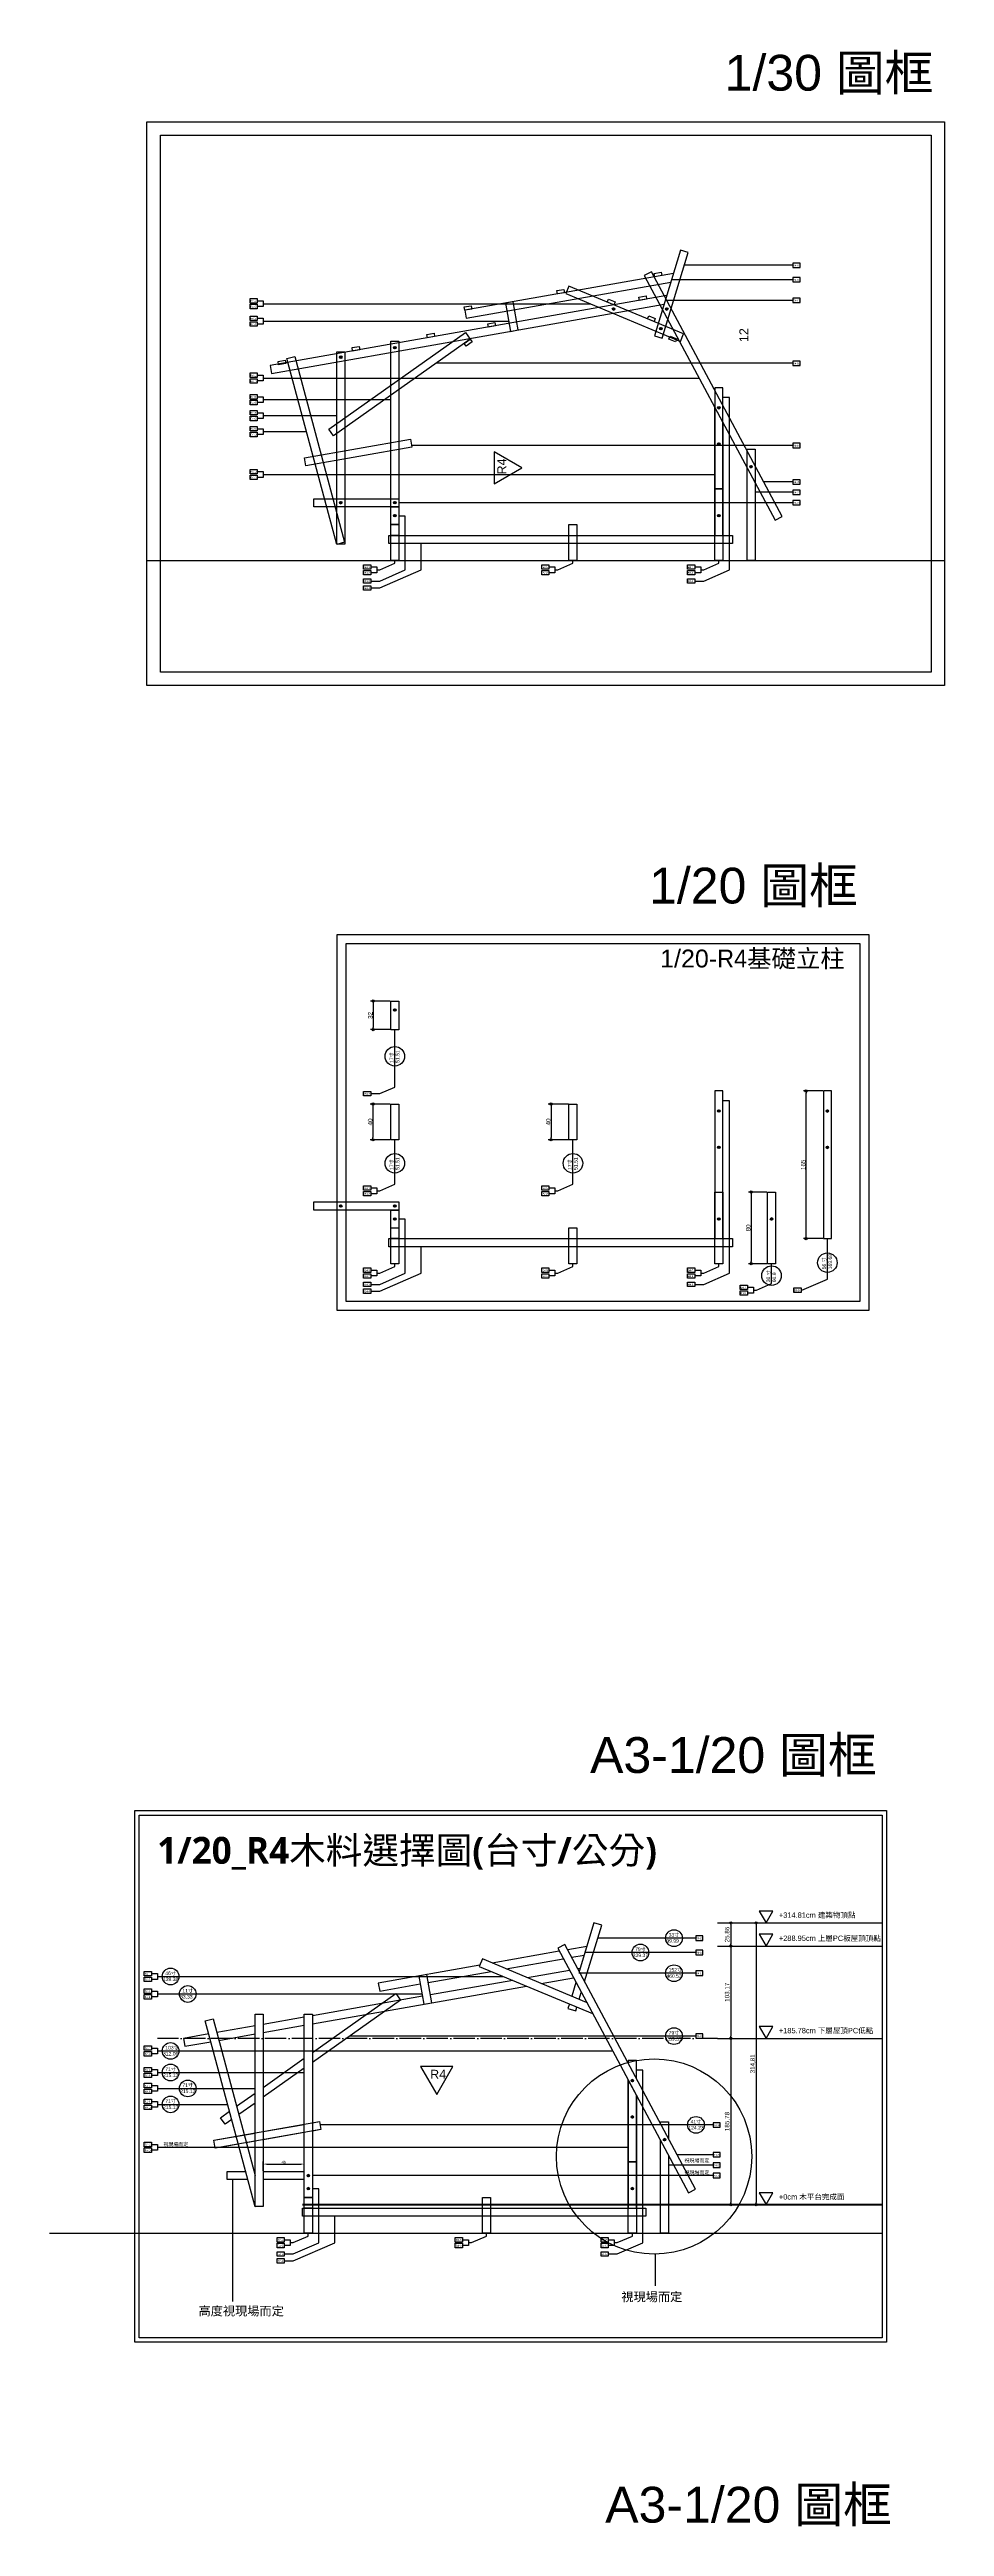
# Model space of a CAD drawing. Header units: millimetres. Extents: x -2666 to 6286, y -11880 to 4849.
# Drawn here: x 2540 to 3540, y -7046 to -4278 of the extents above; entities that cross this region are included whole.
import ezdxf

# ---------------------------------------------------------------- set-up
doc = ezdxf.new("R2010")
doc.units = ezdxf.units.MM
doc.linetypes.add('ACAD_ISO04W100', pattern=[30, 24, -3, 0, -3])
for name, color, linetype in [('0-rib-base', 10, 'Continuous'), ('0-rib1', 6, 'Continuous'), ('1-螺桿鑽洞', 7, 'Continuous'), ('dim', 244, 'Continuous'), ('座標', 3, 'Continuous'), ('座標線', 65, 'ACAD_ISO04W100'), ('木平台完成面', 3, 'Continuous'), ('樑', 4, 'Continuous'), ('編號標示', 30, 'Continuous'), ('編號標示線', 44, 'Continuous')]:
    doc.layers.add(name, color=color, linetype=linetype)
for name, color, linetype, plot in [('1-墊圈', 4, 'Continuous', False), ('1-螺絲頭', 9, 'Continuous', False), ('default', 11, 'Continuous', False)]:
    doc.layers.add(name, color=color, linetype=linetype, plot=plot)
doc.styles.get("Standard").update_dxf_attribs({"font": 'arial.ttf'})
doc.dimstyles.new('ISO-25', dxfattribs={"dimtxt": 5, "dimasz": 2.5, "dimexe": 3, "dimexo": 0.625, "dimtad": 1, "dimtxsty": 'Standard', "dimblk": 'ORIGIN', "dimcen": 2.5, "dimadec": 0, "dimazin": 0, "dimtfac": 1, "dimtmove": 1, "dimatfit": 1, "dimldrblk": 'ORIGIN', "dimfxl": 0, "dimarcsym": 0})
doc.dimstyles.new('短柱', dxfattribs={"dimtxt": 3, "dimasz": 4, "dimexe": 3, "dimexo": 0.625, "dimtad": 1, "dimtxsty": 'Standard', "dimcen": 2.5, "dimadec": 0, "dimazin": 0, "dimtfac": 1, "dimtmove": 1, "dimatfit": 1, "dimldrblk": 'ORIGIN', "dimfxl": 0, "dimarcsym": 0})

# ---------------------------------------------------------------- blocks, each defined once
blk = doc.blocks.new('螺栓組')
h = blk.add_hatch()
h.set_pattern_fill('JIS_WOOD', color=256, scale=0.1, style=0)
edge = h.paths.add_edge_path()
edge.add_arc((0, 0), 0.6, 0, 360)
at = {"layer": '1-墊圈'}
blk.add_circle((0, 0), 1.35, dxfattribs=at)
at = {"layer": '1-螺桿鑽洞'}
for points in [[(1.1, 0), (-1.1, 0)], [(0, -0.9), (0, 0.9)]]:
    blk.add_lwpolyline(points, dxfattribs=at)
blk.add_circle((0, 0), 0.6, dxfattribs=at)
at = {"layer": '1-螺絲頭'}
blk.add_lwpolyline([(-0.5, 0.9), (-1.1, 0), (-0.5, -0.9), (0.5, -0.9), (1.1, 0), (0.5, 0.9)], close=True, dxfattribs=at)
blk = doc.blocks.new('_Origin')
at = {"color": 0, "linetype": 'ByBlock', "lineweight": -2}
blk.add_line((0, 0), (-1, 0), dxfattribs=at)
blk.add_circle((0, 0), 0.5, dxfattribs=at)
blk = doc.blocks.new('*D256')
at = {"layer": 'Defpoints', "color": 0}
for p in [(2921.1, -5341.2), (2901.4, -5373.2), (2921.1, -5373.2)]:
    blk.add_point(p, dxfattribs=at)
at = {"layer": 'dim', "color": 0, "lineweight": -2}
for p, q in [((2920.5, -5341.2), (2898.4, -5341.2)), ((2901.4, -5343.7), (2901.4, -5370.7)), ((2920.5, -5373.2), (2898.4, -5373.2))]:
    blk.add_line(p, q, dxfattribs=at)
at = {"layer": 'dim', "color": 0, "lineweight": -2, "xscale": 2.5, "yscale": 2.5, "zscale": 2.5}
for p, rotation in [((2901.4, -5341.2), 90), ((2901.4, -5373.2), 270)]:
    blk.add_blockref('_Origin', p, dxfattribs=dict(at, rotation=rotation))
at = {"layer": 'dim', "color": 0, "insert": (2898.3, -5357.2), "char_height": 5, "attachment_point": 5, "rotation": 90}
blk.add_mtext('32', dxfattribs=at)
blk = doc.blocks.new('*D257')
at = {"layer": 'Defpoints', "color": 0}
for p in [(2921.1, -5456.3), (2901.2, -5496.3), (2921.1, -5496.3)]:
    blk.add_point(p, dxfattribs=at)
at = {"layer": 'dim', "color": 0, "lineweight": -2}
for p, q in [((2920.5, -5456.3), (2898.2, -5456.3)), ((2901.2, -5458.8), (2901.2, -5493.8)), ((2920.5, -5496.3), (2898.2, -5496.3))]:
    blk.add_line(p, q, dxfattribs=at)
at = {"layer": 'dim', "color": 0, "lineweight": -2, "xscale": 2.5, "yscale": 2.5, "zscale": 2.5}
for p, rotation in [((2901.2, -5456.3), 90), ((2901.2, -5496.3), 270)]:
    blk.add_blockref('_Origin', p, dxfattribs=dict(at, rotation=rotation))
at = {"layer": 'dim', "color": 0, "insert": (2898, -5476.3), "char_height": 5, "attachment_point": 5, "rotation": 90}
blk.add_mtext('40', dxfattribs=at)
blk = doc.blocks.new('*D258')
at = {"layer": 'Defpoints', "color": 0}
for p in [(3120.1, -5456.3), (3100.1, -5496.3), (3120.1, -5496.3)]:
    blk.add_point(p, dxfattribs=at)
at = {"layer": 'dim', "color": 0, "lineweight": -2}
for p, q in [((3119.5, -5456.3), (3097.1, -5456.3)), ((3100.1, -5458.8), (3100.1, -5493.8)), ((3119.5, -5496.3), (3097.1, -5496.3))]:
    blk.add_line(p, q, dxfattribs=at)
at = {"layer": 'dim', "color": 0, "lineweight": -2, "xscale": 2.5, "yscale": 2.5, "zscale": 2.5}
for p, rotation in [((3100.1, -5456.3), 90), ((3100.1, -5496.3), 270)]:
    blk.add_blockref('_Origin', p, dxfattribs=dict(at, rotation=rotation))
at = {"layer": 'dim', "color": 0, "insert": (3097, -5476.3), "char_height": 5, "attachment_point": 5, "rotation": 90}
blk.add_mtext('40', dxfattribs=at)
blk = doc.blocks.new('*D259')
at = {"layer": 'Defpoints', "color": 0}
for p in [(3342, -5554.7), (3323.7, -5634.7), (3342, -5634.7)]:
    blk.add_point(p, dxfattribs=at)
at = {"layer": 'dim', "color": 0, "lineweight": -2}
for p, q in [((3341.4, -5554.7), (3320.7, -5554.7)), ((3323.7, -5557.2), (3323.7, -5632.2)), ((3341.4, -5634.7), (3320.7, -5634.7))]:
    blk.add_line(p, q, dxfattribs=at)
at = {"layer": 'dim', "color": 0, "lineweight": -2, "xscale": 2.5, "yscale": 2.5, "zscale": 2.5}
for p, rotation in [((3323.7, -5554.7), 90), ((3323.7, -5634.7), 270)]:
    blk.add_blockref('_Origin', p, dxfattribs=dict(at, rotation=rotation))
at = {"layer": 'dim', "color": 0, "insert": (3320.5, -5594.7), "char_height": 5, "attachment_point": 5, "rotation": 90}
blk.add_mtext('80', dxfattribs=at)
blk = doc.blocks.new('*D260')
at = {"layer": 'Defpoints', "color": 0}
for p in [(3385.1, -5441.7), (3404.4, -5441.7), (3404.4, -5606.7)]:
    blk.add_point(p, dxfattribs=at)
at = {"layer": 'dim', "color": 0, "lineweight": -2}
for p, q in [((3403.8, -5441.7), (3382.1, -5441.7)), ((3385.1, -5604.2), (3385.1, -5444.2)), ((3403.8, -5606.7), (3382.1, -5606.7))]:
    blk.add_line(p, q, dxfattribs=at)
at = {"layer": 'dim', "color": 0, "lineweight": -2, "xscale": 2.5, "yscale": 2.5, "zscale": 2.5}
for p, rotation in [((3385.1, -5441.7), 90), ((3385.1, -5606.7), 270)]:
    blk.add_blockref('_Origin', p, dxfattribs=dict(at, rotation=rotation))
at = {"layer": 'dim', "color": 0, "insert": (3381.9, -5524.2), "char_height": 5, "attachment_point": 5, "rotation": 90}
blk.add_mtext('165', dxfattribs=at)
blk = doc.blocks.new('*D274')
at = {"layer": 'Defpoints', "color": 0}
for p in [(2824.5, -6640.8), (2778.5, -6649.2), (2824.5, -6649.2)]:
    blk.add_point(p, dxfattribs=at)
at = {"layer": 'dim', "color": 0, "lineweight": -2}
for p, q in [((2778.5, -6648.5), (2778.5, -6637.8)), ((2782.5, -6640.8), (2820.5, -6640.8)), ((2824.5, -6648.5), (2824.5, -6637.8))]:
    blk.add_line(p, q, dxfattribs=at)
at = {"layer": 'dim', "color": 0}
for points in [[(2782.5, -6640.2), (2782.5, -6641.5), (2778.5, -6640.8)], [(2820.5, -6640.2), (2820.5, -6641.5), (2824.5, -6640.8)]]:
    blk.add_solid(points, dxfattribs=at)
at = {"layer": 'dim', "color": 0, "insert": (2801.5, -6638.7), "char_height": 3, "attachment_point": 5}
blk.add_mtext('46', dxfattribs=at)
blk = doc.blocks.new('*D290')
at = {"layer": 'Defpoints', "color": 0}
for p in [(3286, -6371.3), (3286, -6397.2), (3301, -6397.2)]:
    blk.add_point(p, dxfattribs=at)
at = {"layer": 'dim', "color": 0, "lineweight": -2}
for p, q in [((3286.6, -6371.3), (3304, -6371.3)), ((3301, -6373.8), (3301, -6394.7)), ((3286.6, -6397.2), (3304, -6397.2))]:
    blk.add_line(p, q, dxfattribs=at)
at = {"layer": 'dim', "color": 0, "lineweight": -2, "xscale": 2.5, "yscale": 2.5, "zscale": 2.5}
for p, rotation in [((3301, -6371.3), 90), ((3301, -6397.2), 270)]:
    blk.add_blockref('_Origin', p, dxfattribs=dict(at, rotation=rotation))
at = {"layer": 'dim', "color": 0, "insert": (3297.3, -6384.3), "char_height": 5, "attachment_point": 5, "rotation": 90}
blk.add_mtext('25,86', dxfattribs=at)
blk = doc.blocks.new('*D291')
at = {"layer": 'Defpoints', "color": 0}
for p in [(3286, -6397.2), (3286, -6500.4), (3301, -6500.4)]:
    blk.add_point(p, dxfattribs=at)
at = {"layer": 'dim', "color": 0, "lineweight": -2}
for p, q in [((3286.6, -6397.2), (3304, -6397.2)), ((3301, -6399.7), (3301, -6497.9)), ((3286.6, -6500.4), (3304, -6500.4))]:
    blk.add_line(p, q, dxfattribs=at)
at = {"layer": 'dim', "color": 0, "lineweight": -2, "xscale": 2.5, "yscale": 2.5, "zscale": 2.5}
for p, rotation in [((3301, -6397.2), 90), ((3301, -6500.4), 270)]:
    blk.add_blockref('_Origin', p, dxfattribs=dict(at, rotation=rotation))
at = {"layer": 'dim', "color": 0, "insert": (3297.3, -6448.8), "char_height": 5, "attachment_point": 5, "rotation": 90}
blk.add_mtext('103,17', dxfattribs=at)
blk = doc.blocks.new('*D292')
at = {"layer": 'Defpoints', "color": 0}
for p in [(3286, -6500.4), (3286, -6686.2), (3301, -6686.2)]:
    blk.add_point(p, dxfattribs=at)
at = {"layer": 'dim', "color": 0, "lineweight": -2}
for p, q in [((3286.6, -6500.4), (3304, -6500.4)), ((3301, -6502.9), (3301, -6683.7)), ((3286.6, -6686.2), (3304, -6686.2))]:
    blk.add_line(p, q, dxfattribs=at)
at = {"layer": 'dim', "color": 0, "lineweight": -2, "xscale": 2.5, "yscale": 2.5, "zscale": 2.5}
for p, rotation in [((3301, -6500.4), 90), ((3301, -6686.2), 270)]:
    blk.add_blockref('_Origin', p, dxfattribs=dict(at, rotation=rotation))
at = {"layer": 'dim', "color": 0, "insert": (3297.3, -6593.3), "char_height": 5, "attachment_point": 5, "rotation": 90}
blk.add_mtext('185,78', dxfattribs=at)
blk = doc.blocks.new('*D289')
at = {"layer": 'Defpoints', "color": 0}
for p in [(3286, -6371.3), (3286.6, -6686.2), (3329.3, -6686.2)]:
    blk.add_point(p, dxfattribs=at)
at = {"layer": 'dim', "color": 0, "lineweight": -2}
for p, q in [((3286.6, -6371.3), (3332.3, -6371.3)), ((3329.3, -6373.8), (3329.3, -6683.7)), ((3287.2, -6686.2), (3332.3, -6686.2))]:
    blk.add_line(p, q, dxfattribs=at)
at = {"layer": 'dim', "color": 0, "lineweight": -2, "xscale": 2.5, "yscale": 2.5, "zscale": 2.5}
for p, rotation in [((3329.3, -6371.3), 90), ((3329.3, -6686.2), 270)]:
    blk.add_blockref('_Origin', p, dxfattribs=dict(at, rotation=rotation))
at = {"layer": 'dim', "color": 0, "insert": (3325.7, -6528.8), "char_height": 5, "attachment_point": 5, "rotation": 90}
blk.add_mtext('314,81', dxfattribs=at)

msp = doc.modelspace()

# ---------------------------------------------------------------- linework, layer by layer
for centre, radius in [((2925.622, -5403.022), 10.911), ((2925.622, -5522.576), 10.911), ((3124.622, -5522.576), 10.911), ((3346.49, -5648.032), 10.911), ((3408.899, -5633.582), 10.911), ((3237.513, -6388.376), 9.333), ((3199.969, -6404.407), 9.333), ((3237.513, -6427.558), 9.333), ((2675.137, -6431.224), 9.333), ((2694.207, -6450.75), 9.333), ((3237.513, -6497.793), 9.333), ((2675.137, -6514.393), 9.333), ((2675.137, -6538.474), 9.333), ((2694.207, -6556.304), 9.333), ((2675.137, -6574.133), 9.333), ((3262.095, -6597.048), 9.333)]:
    msp.add_circle(centre, radius)
at = {"layer": '0-rib-base'}
for points in [[(3283.122, -4655.932), (3283.122, -4820.932), (3292.122, -4820.932), (3292.122, -4655.932)], [(2835.122, -4788.932), (2835.122, -4779.932), (2930.122, -4779.932), (2930.122, -4788.932)], [(3283.122, -4848.932), (3283.122, -4768.932), (3292.122, -4768.932), (3292.122, -4848.932)], [(2921.122, -4820.932), (2921.122, -4788.932), (2930.122, -4788.932), (2930.122, -4820.932)], [(2921.122, -4848.932), (2921.122, -4808.932), (2930.122, -4808.932), (2930.122, -4848.932)], [(3120.122, -4848.932), (3120.122, -4808.932), (3129.122, -4808.932), (3129.122, -4848.932)], [(2919.06, -4829.932), (2919.06, -4820.932), (3302.739, -4820.932), (3302.739, -4829.932)], [(2921.122, -5373.237), (2921.122, -5341.237), (2930.122, -5341.237), (2930.122, -5373.237)], [(3283.122, -5441.749), (3283.122, -5606.749), (3292.122, -5606.749), (3292.122, -5441.749)], [(3404.399, -5441.749), (3404.399, -5606.749), (3413.399, -5606.749), (3413.399, -5441.749)], [(2921.122, -5496.324), (2921.122, -5456.324), (2930.122, -5456.324), (2930.122, -5496.324)], [(3120.122, -5496.324), (3120.122, -5456.324), (3129.122, -5456.324), (3129.122, -5496.324)], [(3283.122, -5634.749), (3283.122, -5554.749), (3292.122, -5554.749), (3292.122, -5634.749)], [(3341.99, -5634.749), (3341.99, -5554.749), (3350.99, -5554.749), (3350.99, -5634.749)], [(2835.122, -5574.749), (2835.122, -5565.749), (2930.122, -5565.749), (2930.122, -5574.749)], [(2921.122, -5606.749), (2921.122, -5574.749), (2930.122, -5574.749), (2930.122, -5606.749)], [(2919.06, -5615.749), (2919.06, -5606.749), (3302.739, -5606.749), (3302.739, -5615.749)], [(2921.122, -5634.749), (2921.122, -5594.749), (2930.122, -5594.749), (2930.122, -5634.749)], [(3120.122, -5634.749), (3120.122, -5594.749), (3129.122, -5594.749), (3129.122, -5634.749)], [(3186.465, -6718.156), (3186.465, -6638.156), (3195.465, -6638.156), (3195.465, -6718.156)], [(2822.403, -6699.156), (2822.403, -6690.156), (3206.082, -6690.156), (3206.082, -6699.156)], [(2824.465, -6718.156), (2824.465, -6678.156), (2833.465, -6678.156), (2833.465, -6718.156)], [(3023.465, -6718.156), (3023.465, -6678.156), (3032.465, -6678.156), (3032.465, -6718.156)]]:
    msp.add_lwpolyline(points, close=True, dxfattribs=at)
for points in [[(3195.465, -6544.968), (3195.465, -6525.156), (3186.465, -6525.156), (3186.465, -6528.124)], [(3186.465, -6547.221), (3186.465, -6690.156), (3195.465, -6690.156), (3195.465, -6564.065)], [(2761.393, -6658.156), (2738.465, -6658.156), (2738.465, -6649.156), (2758.981, -6649.156)], [(2768.299, -6649.156), (2769.467, -6649.156)], [(2778.467, -6649.156), (2824.465, -6649.156)], [(2824.465, -6658.156), (2778.467, -6658.156)], [(2833.465, -6658.156), (2833.465, -6690.156), (2824.465, -6690.156), (2824.465, -6658.156)], [(2833.465, -6649.156), (2833.465, -6658.156)]]:
    msp.add_lwpolyline(points, dxfattribs=at)
at = {"layer": '0-rib1'}
for points in [[(3215.711, -4597.869), (3224.322, -4600.485), (3253.392, -4504.804), (3244.781, -4502.187)], [(3350.395, -4803.902), (3358.333, -4799.661), (3212.241, -4526.243), (3204.303, -4530.484)], [(3057.998, -4559.881), (3049.135, -4561.443), (3054.692, -4592.957), (3063.555, -4591.394)], [(3244.803, -4604.088), (3248.261, -4595.779), (3120.048, -4542.409), (3116.589, -4550.718)], [(2852.066, -4702.292), (3004.491, -4594.369), (3009.692, -4601.715), (2857.267, -4709.637)], [(2860.788, -4830.954), (2805.142, -4623.28), (2813.835, -4620.951), (2869.481, -4828.625)], [(2860.754, -4830.696), (2860.754, -4615.696), (2869.754, -4615.696), (2869.754, -4830.696)], [(2921.122, -4808.932), (2921.122, -4603.932), (2930.122, -4603.932), (2930.122, -4808.932)], [(3283.122, -4768.932), (3283.122, -4677.997), (3292.122, -4694.841), (3292.122, -4768.932)], [(3319.1, -4848.932), (3319.1, -4724.426), (3328.1, -4724.426), (3328.1, -4848.932)], [(3253.738, -6673.126), (3261.676, -6668.885), (3115.584, -6395.467), (3107.646, -6399.709)], [(2961.341, -6429.105), (2952.478, -6430.668), (2958.035, -6462.182), (2966.898, -6460.619)], [(2769.467, -6688.16), (2769.467, -6473.16), (2778.467, -6473.16), (2778.467, -6688.16)], [(2824.465, -6678.156), (2824.465, -6473.156), (2833.465, -6473.156), (2833.465, -6678.156)], [(3186.465, -6638.156), (3186.465, -6547.221), (3195.465, -6564.065), (3195.465, -6638.156)]]:
    msp.add_lwpolyline(points, close=True, dxfattribs=at)
for points in [[(3236.833, -4528.347), (3003.834, -4569.431), (3005.396, -4578.295), (3233.899, -4538.003)], [(3229.336, -4553.024), (2786.246, -4631.153), (2787.809, -4640.016), (3226.402, -4562.68)], [(2826.344, -4743.221), (2824.781, -4734.358), (2942.958, -4713.52), (2944.521, -4722.383), (2826.344, -4743.221)], [(3137.666, -6436.794), (3156.736, -6374.028), (3148.124, -6371.412), (3131.67, -6425.571)], [(3020.457, -6418.681), (2907.177, -6438.656), (2908.74, -6447.519), (2954.041, -6439.531)], [(3139.94, -6460.148), (3023.391, -6411.633), (3019.932, -6419.942), (3146.639, -6472.685)], [(3109.404, -6402.998), (3034.411, -6416.221)], [(3049.833, -6422.64), (3113.866, -6411.349)], [(3140.176, -6397.571), (3118.729, -6401.353)], [(3123.192, -6409.705), (3137.243, -6407.228)], [(2833.465, -6484.147), (3072.794, -6441.946)], [(2962.904, -6437.968), (3033.382, -6425.541)], [(3057.372, -6435.527), (2965.335, -6451.756)], [(3120.808, -6424.341), (3073.823, -6432.626)], [(3089.245, -6439.046), (3125.271, -6432.693)], [(3127.971, -6437.746), (3123.272, -6453.21)], [(3132.679, -6422.248), (3130.134, -6422.697)], [(2833.465, -6516.25), (2926.569, -6450.329), (2931.77, -6457.674), (2833.465, -6527.278)], [(2956.472, -6453.318), (2833.465, -6475.008)], [(3120.643, -6461.864), (3119.054, -6467.093), (3127.666, -6469.709), (3128.993, -6465.34)], [(3131.622, -6456.686), (3133.967, -6448.969)], [(2717.784, -6495.406), (2689.589, -6500.377), (2691.152, -6509.24), (2720.122, -6504.132)], [(2770.467, -6688.16), (2769.501, -6688.419), (2713.855, -6480.745), (2722.549, -6478.415), (2769.467, -6653.518)], [(2769.467, -6486.292), (2726.681, -6493.837)], [(2729.019, -6502.563), (2769.467, -6495.431)], [(2824.465, -6476.595), (2778.467, -6484.705)], [(2778.467, -6493.844), (2824.465, -6485.734)], [(2778.467, -6555.191), (2824.465, -6522.622)], [(2824.465, -6533.65), (2778.467, -6566.218)], [(2743.409, -6591.041), (2735.897, -6596.36), (2730.696, -6589.015), (2740.925, -6581.772)], [(2748.757, -6576.227), (2769.467, -6561.563)], [(2769.467, -6572.591), (2751.241, -6585.496)], [(2724.955, -6623.1), (2723.392, -6614.237), (2841.569, -6593.399), (2843.132, -6602.263), (2724.955, -6623.1)], [(2724.955, -6623.1), (2723.392, -6614.237), (2769.467, -6606.113)], [(2778.467, -6604.526), (2824.465, -6596.415)], [(2824.465, -6605.554), (2778.467, -6613.665)], [(2833.465, -6594.828), (2841.569, -6593.399), (2843.132, -6602.263), (2833.465, -6603.967)], [(3222.444, -6595.459), (3222.444, -6593.65), (3231.444, -6593.65), (3231.444, -6612.303)], [(3231.444, -6631.401), (3231.444, -6718.156), (3222.444, -6718.156), (3222.444, -6614.557)], [(2750.779, -6618.547), (2724.955, -6623.1)], [(2769.467, -6615.252), (2759.676, -6616.978)]]:
    msp.add_lwpolyline(points, dxfattribs=at)
at = {"layer": 'default'}
for p, q in [((2648.673, -4848.932), (3539.673, -4848.932)), ((2539.857, -6718.156), (3470.012, -6718.156))]:
    msp.add_line(p, q, dxfattribs=at)
for points in [[(3539.673, -4358.668), (3539.673, -4988.668), (2648.673, -4988.668), (2648.673, -4358.668)], [(3524.673, -4373.668), (3524.673, -4973.668), (2663.673, -4973.668), (2663.673, -4373.668)], [(3455.205, -5266.947), (3455.205, -5686.947), (2861.205, -5686.947), (2861.205, -5266.947)], [(3445.205, -5276.947), (3445.205, -5676.947), (2871.205, -5676.947), (2871.205, -5276.947)], [(2635.012, -6245.892), (3475.012, -6245.892), (3475.012, -6839.892), (2635.012, -6839.892)], [(2640.012, -6250.892), (3470.012, -6250.892), (3470.012, -6834.892), (2640.012, -6834.892)]]:
    msp.add_lwpolyline(points, close=True, dxfattribs=at)
at = {"layer": 'dim'}
for p, q in [((2744.591, -6794.417), (2744.591, -6658.156)), ((3217.017, -6777.013), (3217.017, -6741.411))]:
    msp.add_line(p, q, dxfattribs=at)
for points in [[(3285.977, -6371.349), (3470.012, -6371.349)], [(3285.977, -6397.208), (3470.012, -6397.208)], [(3285.977, -6500.377), (3470.012, -6500.377)]]:
    msp.add_lwpolyline(points, dxfattribs=at)
msp.add_circle((3215.242, -6632.355), 109.071, dxfattribs=at)
at = {"layer": '座標'}
for points in [[(3036.423, -4763.449), (3067.617, -4745.439), (3036.423, -4727.429)], [(2954.477, -6531.797), (2972.487, -6562.991), (2990.497, -6531.797)]]:
    msp.add_lwpolyline(points, close=True, dxfattribs=at)
at = {"layer": '座標線'}
msp.add_lwpolyline([(3285.977, -6500.377), (2660.449, -6500.377)], dxfattribs=at)
at = {"layer": '木平台完成面'}
for points in [[(3340.417, -6371.349), (3348.058, -6358.114), (3332.776, -6358.114)], [(3340.417, -6397.208), (3348.058, -6383.973), (3332.776, -6383.973)], [(3340.417, -6500.377), (3348.058, -6487.142), (3332.776, -6487.142)], [(3340.417, -6686.156), (3348.058, -6672.922), (3332.776, -6672.922)]]:
    msp.add_lwpolyline(points, close=True, dxfattribs=at)
at = {"layer": '木平台完成面', "const_width": 2}
msp.add_lwpolyline([(3470.012, -6686.156), (2822.403, -6686.156)], dxfattribs=at)
at = {"layer": '樑'}
for points in [[(3223.221, -4526.889), (3223.88, -4530.631), (3216.002, -4532.02), (3215.342, -4528.278), (3223.221, -4526.889)], [(3011.052, -4564.3), (3011.712, -4568.042), (3003.834, -4569.431), (3003.174, -4565.689), (3011.052, -4564.3)], [(3114.576, -4546.046), (3115.236, -4549.788), (3107.357, -4551.177), (3106.697, -4547.435), (3114.576, -4546.046)], [(3171.862, -4559.861), (3170.402, -4563.369), (3163.016, -4560.295), (3164.476, -4556.787), (3171.862, -4559.861)], [(3206.288, -4553.229), (3206.948, -4556.972), (3199.07, -4558.361), (3198.41, -4554.618), (3206.288, -4553.229)], [(3037.358, -4583.016), (3038.018, -4586.758), (3030.14, -4588.148), (3029.48, -4584.405), (3037.358, -4583.016)], [(3216.638, -4578.5), (3215.178, -4582.008), (3207.792, -4578.933), (3209.252, -4575.425), (3216.638, -4578.5)], [(2885.698, -4609.758), (2886.358, -4613.5), (2878.479, -4614.889), (2877.819, -4611.147), (2885.698, -4609.758)], [(2969.411, -4594.997), (2970.07, -4598.739), (2962.192, -4600.129), (2961.532, -4596.386), (2969.411, -4594.997)], [(3009.692, -4601.715), (3011.888, -4604.816), (3005.358, -4609.439), (3003.163, -4606.337), (3009.692, -4601.715)], [(3240.718, -4601.305), (3239.258, -4604.813), (3231.872, -4601.739), (3233.333, -4598.23), (3240.718, -4601.305)], [(2803.033, -4625.146), (2803.693, -4628.889), (2795.815, -4630.278), (2795.155, -4626.536), (2803.033, -4625.146)]]:
    msp.add_lwpolyline(points, dxfattribs=at)
at = {"layer": '編號標示'}
for points in [[(3378.334, -4521.652), (3378.334, -4516.652), (3370.334, -4516.652), (3370.334, -4521.652)], [(3378.334, -4537.682), (3378.334, -4532.682), (3370.334, -4532.682), (3370.334, -4537.682)], [(2763.844, -4561.279), (2763.844, -4556.279), (2771.844, -4556.279), (2771.844, -4561.279)], [(2763.844, -4567.72), (2763.844, -4562.72), (2771.844, -4562.72), (2771.844, -4567.72)], [(3378.334, -4560.833), (3378.334, -4555.833), (3370.334, -4555.833), (3370.334, -4560.833)], [(2763.844, -4580.805), (2763.844, -4575.805), (2771.844, -4575.805), (2771.844, -4580.805)], [(2763.844, -4587.246), (2763.844, -4582.246), (2771.844, -4582.246), (2771.844, -4587.246)], [(2763.844, -4644.448), (2763.844, -4639.448), (2771.844, -4639.448), (2771.844, -4644.448)], [(2763.844, -4650.89), (2763.844, -4645.89), (2771.844, -4645.89), (2771.844, -4650.89)], [(3378.334, -4631.068), (3378.334, -4626.068), (3370.334, -4626.068), (3370.334, -4631.068)], [(2763.844, -4668.529), (2763.844, -4663.529), (2771.844, -4663.529), (2771.844, -4668.529)], [(2763.844, -4674.97), (2763.844, -4669.97), (2771.844, -4669.97), (2771.844, -4674.97)], [(2763.844, -4686.359), (2763.844, -4681.359), (2771.844, -4681.359), (2771.844, -4686.359)], [(2763.844, -4692.8), (2763.844, -4687.8), (2771.844, -4687.8), (2771.844, -4692.8)], [(2763.844, -4704.188), (2763.844, -4699.188), (2771.844, -4699.188), (2771.844, -4704.188)], [(2763.844, -4710.629), (2763.844, -4705.629), (2771.844, -4705.629), (2771.844, -4710.629)], [(3378.334, -4723.008), (3378.334, -4718.008), (3370.334, -4718.008), (3370.334, -4723.008)], [(2763.844, -4752.154), (2763.844, -4747.154), (2771.844, -4747.154), (2771.844, -4752.154)], [(2763.844, -4758.595), (2763.844, -4753.595), (2771.844, -4753.595), (2771.844, -4758.595)], [(3378.334, -4763.671), (3378.334, -4758.671), (3370.334, -4758.671), (3370.334, -4763.671)], [(3378.334, -4775.309), (3378.334, -4770.309), (3370.334, -4770.309), (3370.334, -4775.309)], [(3378.334, -4786.932), (3378.334, -4781.932), (3370.334, -4781.932), (3370.334, -4786.932)], [(2890.753, -4858.678), (2890.753, -4853.678), (2898.753, -4853.678), (2898.753, -4858.678)], [(2890.753, -4865.12), (2890.753, -4860.12), (2898.753, -4860.12), (2898.753, -4865.12)], [(2890.753, -4874.475), (2890.753, -4869.475), (2898.753, -4869.475), (2898.753, -4874.475)], [(3089.753, -4858.678), (3089.753, -4853.678), (3097.753, -4853.678), (3097.753, -4858.678)], [(3089.753, -4865.12), (3089.753, -4860.12), (3097.753, -4860.12), (3097.753, -4865.12)], [(3252.753, -4858.678), (3252.753, -4853.678), (3260.753, -4853.678), (3260.753, -4858.678)], [(3252.753, -4865.12), (3252.753, -4860.12), (3260.753, -4860.12), (3260.753, -4865.12)], [(3252.753, -4874.475), (3252.753, -4869.475), (3260.753, -4869.475), (3260.753, -4874.475)], [(2890.753, -4882.142), (2890.753, -4877.142), (2898.753, -4877.142), (2898.753, -4882.142)], [(2890.753, -5447.201), (2890.753, -5442.201), (2898.753, -5442.201), (2898.753, -5447.201)], [(2890.753, -5552.625), (2890.753, -5547.625), (2898.753, -5547.625), (2898.753, -5552.625)], [(2890.753, -5559.066), (2890.753, -5554.066), (2898.753, -5554.066), (2898.753, -5559.066)], [(3089.753, -5552.625), (3089.753, -5547.625), (3097.753, -5547.625), (3097.753, -5552.625)], [(3089.753, -5559.066), (3089.753, -5554.066), (3097.753, -5554.066), (3097.753, -5559.066)], [(2890.753, -5644.495), (2890.753, -5639.495), (2898.753, -5639.495), (2898.753, -5644.495)], [(2890.753, -5650.937), (2890.753, -5645.937), (2898.753, -5645.937), (2898.753, -5650.937)], [(3089.753, -5644.495), (3089.753, -5639.495), (3097.753, -5639.495), (3097.753, -5644.495)], [(3089.753, -5650.937), (3089.753, -5645.937), (3097.753, -5645.937), (3097.753, -5650.937)], [(3252.753, -5644.495), (3252.753, -5639.495), (3260.753, -5639.495), (3260.753, -5644.495)], [(3252.753, -5650.937), (3252.753, -5645.937), (3260.753, -5645.937), (3260.753, -5650.937)], [(2890.753, -5660.292), (2890.753, -5655.292), (2898.753, -5655.292), (2898.753, -5660.292)], [(2890.753, -5667.959), (2890.753, -5662.959), (2898.753, -5662.959), (2898.753, -5667.959)], [(3252.753, -5660.292), (3252.753, -5655.292), (3260.753, -5655.292), (3260.753, -5660.292)], [(3311.621, -5663.567), (3311.621, -5658.567), (3319.621, -5658.567), (3319.621, -5663.567)], [(3311.621, -5670.008), (3311.621, -5665.008), (3319.621, -5665.008), (3319.621, -5670.008)], [(3371.458, -5666.788), (3371.458, -5661.788), (3379.458, -5661.788), (3379.458, -5666.788)], [(3269.839, -6390.876), (3269.839, -6385.876), (3261.839, -6385.876), (3261.839, -6390.876)], [(3269.839, -6406.907), (3269.839, -6401.907), (3261.839, -6401.907), (3261.839, -6406.907)], [(2645.747, -6430.503), (2645.747, -6425.503), (2653.747, -6425.503), (2653.747, -6430.503)], [(2645.747, -6436.944), (2645.747, -6431.944), (2653.747, -6431.944), (2653.747, -6436.944)], [(2645.747, -6450.029), (2645.747, -6445.029), (2653.747, -6445.029), (2653.747, -6450.029)], [(3269.839, -6430.058), (3269.839, -6425.058), (3261.839, -6425.058), (3261.839, -6430.058)], [(2645.747, -6456.471), (2645.747, -6451.471), (2653.747, -6451.471), (2653.747, -6456.471)], [(3269.839, -6500.293), (3269.839, -6495.293), (3261.839, -6495.293), (3261.839, -6500.293)], [(2645.747, -6513.673), (2645.747, -6508.673), (2653.747, -6508.673), (2653.747, -6513.673)], [(2645.747, -6520.114), (2645.747, -6515.114), (2653.747, -6515.114), (2653.747, -6520.114)], [(2645.747, -6537.753), (2645.747, -6532.753), (2653.747, -6532.753), (2653.747, -6537.753)], [(2645.747, -6544.195), (2645.747, -6539.195), (2653.747, -6539.195), (2653.747, -6544.195)], [(2645.747, -6555.583), (2645.747, -6550.583), (2653.747, -6550.583), (2653.747, -6555.583)], [(2645.747, -6562.024), (2645.747, -6557.024), (2653.747, -6557.024), (2653.747, -6562.024)], [(2645.747, -6573.412), (2645.747, -6568.412), (2653.747, -6568.412), (2653.747, -6573.412)], [(2645.747, -6579.854), (2645.747, -6574.854), (2653.747, -6574.854), (2653.747, -6579.854)], [(3289.21, -6599.548), (3289.21, -6594.548), (3281.21, -6594.548), (3281.21, -6599.548)], [(2645.747, -6621.378), (2645.747, -6616.378), (2653.747, -6616.378), (2653.747, -6621.378)], [(2645.747, -6627.819), (2645.747, -6622.819), (2653.747, -6622.819), (2653.747, -6627.819)], [(3289.21, -6632.895), (3289.21, -6627.895), (3281.21, -6627.895), (3281.21, -6632.895)], [(3289.21, -6644.534), (3289.21, -6639.534), (3281.21, -6639.534), (3281.21, -6644.534)], [(3289.21, -6656.156), (3289.21, -6651.156), (3281.21, -6651.156), (3281.21, -6656.156)], [(2794.096, -6727.903), (2794.096, -6722.903), (2802.096, -6722.903), (2802.096, -6727.903)], [(2993.096, -6727.903), (2993.096, -6722.903), (3001.096, -6722.903), (3001.096, -6727.903)], [(3156.096, -6727.903), (3156.096, -6722.903), (3164.096, -6722.903), (3164.096, -6727.903)], [(2794.096, -6734.344), (2794.096, -6729.344), (2802.096, -6729.344), (2802.096, -6734.344)], [(2794.096, -6743.699), (2794.096, -6738.699), (2802.096, -6738.699), (2802.096, -6743.699)], [(2794.096, -6751.366), (2794.096, -6746.366), (2802.096, -6746.366), (2802.096, -6751.366)], [(2993.096, -6734.344), (2993.096, -6729.344), (3001.096, -6729.344), (3001.096, -6734.344)], [(3156.096, -6734.344), (3156.096, -6729.344), (3164.096, -6729.344), (3164.096, -6734.344)], [(3156.096, -6743.699), (3156.096, -6738.699), (3164.096, -6738.699), (3164.096, -6743.699)]]:
    msp.add_lwpolyline(points, close=True, dxfattribs=at)
for points in [[(2771.844, -4558.779), (2778.546, -4558.779), (2778.546, -4565.22), (2771.844, -4565.22)], [(2771.844, -4578.305), (2778.546, -4578.305), (2778.546, -4584.746), (2771.844, -4584.746)], [(2771.844, -4641.948), (2778.546, -4641.948), (2778.546, -4648.39), (2771.844, -4648.39)], [(2771.844, -4666.029), (2778.546, -4666.029), (2778.546, -4672.47), (2771.844, -4672.47)], [(2771.844, -4683.859), (2778.546, -4683.859), (2778.546, -4690.3), (2771.844, -4690.3)], [(2771.844, -4701.688), (2778.546, -4701.688), (2778.546, -4708.129), (2771.844, -4708.129)], [(2771.844, -4749.654), (2778.546, -4749.654), (2778.546, -4756.095), (2771.844, -4756.095)], [(2653.747, -6428.003), (2660.449, -6428.003), (2660.449, -6434.444), (2653.747, -6434.444)], [(2653.747, -6447.529), (2660.449, -6447.529), (2660.449, -6453.971), (2653.747, -6453.971)], [(2653.747, -6511.173), (2660.449, -6511.173), (2660.449, -6517.614), (2653.747, -6517.614)], [(2653.747, -6535.253), (2660.449, -6535.253), (2660.449, -6541.695), (2653.747, -6541.695)], [(2653.747, -6553.083), (2660.449, -6553.083), (2660.449, -6559.524), (2653.747, -6559.524)], [(2653.747, -6570.912), (2660.449, -6570.912), (2660.449, -6577.354), (2653.747, -6577.354)], [(2653.747, -6618.878), (2660.449, -6618.878), (2660.449, -6625.319), (2653.747, -6625.319)]]:
    msp.add_lwpolyline(points, dxfattribs=at)
at = {"layer": '編號標示線'}
for p, q in [((3370.334, -4535.182), (3234.757, -4535.182)), ((3370.334, -4519.152), (3249.033, -4519.152)), ((2778.546, -4561.999), (3143.691, -4561.999)), ((3370.334, -4558.333), (3227.723, -4558.333)), ((2778.546, -4581.526), (3052.676, -4581.526)), ((2778.546, -4645.169), (3265.581, -4645.169)), ((3370.334, -4628.568), (2971.765, -4628.568)), ((3370.334, -4720.508), (2944.19, -4720.508)), ((3370.334, -4784.432), (2930.122, -4784.432)), ((3370.334, -4772.809), (3328.1, -4772.809)), ((3370.334, -4761.171), (3337.767, -4761.171)), ((3261.839, -6388.376), (3152.376, -6388.376)), ((3261.839, -6404.407), (3138.1, -6404.407)), ((2660.449, -6431.224), (3047.034, -6431.224)), ((3261.839, -6427.558), (3131.066, -6427.558)), ((2660.449, -6450.75), (2956.019, -6450.75)), ((3261.839, -6497.793), (2875.108, -6497.793)), ((2660.449, -6514.393), (3168.925, -6514.393)), ((3281.21, -6597.048), (2842.239, -6597.048)), ((3281.21, -6642.034), (3231.444, -6642.034)), ((3281.21, -6630.395), (3241.111, -6630.395)), ((3281.21, -6653.656), (2833.465, -6653.656))]:
    msp.add_line(p, q, dxfattribs=at)
for points in [[(2778.546, -4669.25), (2921.122, -4669.25)], [(3260.753, -4871.975), (3270.739, -4871.975), (3299.336, -4859.573), (3299.336, -4666.787), (3292.122, -4666.787)], [(2778.546, -4687.079), (2860.754, -4687.079)], [(2778.546, -4704.909), (2827.014, -4704.909)], [(2778.546, -4752.874), (3283.122, -4752.874)], [(2898.753, -4871.975), (2908.739, -4871.975), (2937.336, -4859.573), (2937.336, -4799.342), (2930.07, -4799.342)], [(2898.753, -4879.642), (2908.739, -4879.642), (2955.111, -4859.531), (2955.111, -4829.932)], [(2898.753, -4856.178), (2905.455, -4856.178), (2905.455, -4862.62), (2898.753, -4862.62)], [(2905.455, -4859.399), (2908.791, -4859.399), (2925.622, -4852.1), (2925.622, -4848.932)], [(3097.753, -4856.178), (3104.455, -4856.178), (3104.455, -4862.62), (3097.753, -4862.62)], [(3104.455, -4859.399), (3107.791, -4859.399), (3124.622, -4852.1), (3124.622, -4848.932)], [(3260.753, -4856.178), (3267.455, -4856.178), (3267.455, -4862.62), (3260.753, -4862.62)], [(3267.455, -4859.399), (3270.791, -4859.399), (3287.622, -4852.1), (3287.622, -4848.932)], [(2898.753, -5444.701), (2908.739, -5444.701), (2925.622, -5437.379), (2925.622, -5373.237)], [(3260.753, -5657.792), (3270.739, -5657.792), (3299.336, -5645.39), (3299.336, -5452.604), (3292.122, -5452.604)], [(2905.455, -5553.345), (2908.791, -5553.345), (2925.622, -5546.046), (2925.622, -5496.324)], [(3104.455, -5553.345), (3107.791, -5553.345), (3124.622, -5546.046), (3124.622, -5496.324)], [(2898.753, -5550.125), (2905.455, -5550.125), (2905.455, -5556.566), (2898.753, -5556.566)], [(3097.753, -5550.125), (3104.455, -5550.125), (3104.455, -5556.566), (3097.753, -5556.566)], [(2898.753, -5657.792), (2908.739, -5657.792), (2937.336, -5645.39), (2937.336, -5585.159), (2930.07, -5585.159)], [(2898.753, -5665.459), (2908.739, -5665.459), (2955.111, -5645.348), (2955.111, -5615.749)], [(3379.458, -5664.288), (3380.302, -5664.288), (3408.899, -5651.886), (3408.899, -5606.749)], [(2898.753, -5641.995), (2905.455, -5641.995), (2905.455, -5648.437), (2898.753, -5648.437)], [(2905.455, -5645.216), (2908.791, -5645.216), (2925.622, -5637.917), (2925.622, -5634.749)], [(3097.753, -5641.995), (3104.455, -5641.995), (3104.455, -5648.437), (3097.753, -5648.437)], [(3104.455, -5645.216), (3107.791, -5645.216), (3124.622, -5637.917), (3124.622, -5634.749)], [(3260.753, -5641.995), (3267.455, -5641.995), (3267.455, -5648.437), (3260.753, -5648.437)], [(3267.455, -5645.216), (3270.791, -5645.216), (3287.622, -5637.917), (3287.622, -5634.749)], [(3326.323, -5664.288), (3329.659, -5664.288), (3346.49, -5656.988), (3346.49, -5634.749)], [(3319.621, -5661.067), (3326.323, -5661.067), (3326.323, -5667.508), (3319.621, -5667.508)], [(2660.449, -6538.474), (2824.465, -6538.474)], [(2660.449, -6556.304), (2769.467, -6556.304)], [(3164.096, -6741.199), (3174.082, -6741.199), (3202.679, -6728.797), (3202.679, -6536.012), (3195.465, -6536.012)], [(2660.449, -6574.133), (2738.879, -6574.133)], [(2660.449, -6622.099), (3186.465, -6622.099)], [(2802.096, -6741.199), (2812.082, -6741.199), (2840.679, -6728.797), (2840.679, -6668.566), (2833.413, -6668.566)], [(2802.096, -6748.866), (2812.082, -6748.866), (2858.454, -6728.756), (2858.454, -6699.156)], [(2802.096, -6725.403), (2808.798, -6725.403), (2808.798, -6731.844), (2802.096, -6731.844)], [(2808.798, -6728.623), (2812.134, -6728.623), (2828.965, -6721.324), (2828.965, -6718.156)], [(3001.096, -6725.403), (3007.798, -6725.403), (3007.798, -6731.844), (3001.096, -6731.844)], [(3007.798, -6728.623), (3011.134, -6728.623), (3027.965, -6721.324), (3027.965, -6718.156)], [(3164.096, -6725.403), (3170.798, -6725.403), (3170.798, -6731.844), (3164.096, -6731.844)], [(3170.798, -6728.623), (3174.134, -6728.623), (3190.965, -6721.324), (3190.965, -6718.156)]]:
    msp.add_lwpolyline(points, dxfattribs=at)

# ---------------------------------------------------------------- block references
at = {"layer": '1-螺桿鑽洞', "rotation": 90}
for p in [(3229.475, -4568.046), (3169.965, -4568.062), (3222.789, -4590.051), (2865.254, -4621.791), (2925.622, -4611.146), (3287.622, -4678.367), (3287.622, -4718.932), (3323.6, -4744.206), (2865.254, -4784.432), (2925.622, -4784.432), (2925.622, -4798.932), (3287.622, -4798.932), (2925.622, -5351.237), (3287.622, -5464.184), (3408.899, -5464.184), (3287.622, -5504.749), (3408.899, -5504.749), (2865.254, -5570.249), (2925.622, -5570.249), (2925.622, -5584.749), (3287.622, -5584.749), (3346.49, -5584.749), (3190.965, -6547.592), (3190.965, -6588.156), (3226.944, -6613.43), (2828.965, -6653.656), (2828.965, -6668.156), (3190.965, -6668.156)]:
    msp.add_blockref('螺栓組', p, dxfattribs=at)

# ---------------------------------------------------------------- texts
at = {"layer": '1-螺桿鑽洞', "insert": (3310.587, -4604.931), "char_height": 10, "attachment_point": 1, "rotation": 90}
msp.add_mtext_dynamic_manual_height_columns('12', width=77.75722, gutter_width=12.5, heights=[0], dxfattribs=at)
at = {"layer": 'default', "char_height": 40, "attachment_point": 1}
for s, insert in [('1/30 {\\fPMingLiU|b0|i0|c136|p18;圖框}', (3294.091, -4283.977)), ('1/20 {\\fPMingLiU|b0|i0|c136|p18;圖框}', (3209.623, -5192.256)), ('A3-1/20 {\\fPMingLiU|b0|i0|c136|p18;圖框}', (3143.738, -6163.757)), ('A3-1/20 {\\fPMingLiU|b0|i0|c136|p18;圖框}', (3160.683, -7001.43))]:
    msp.add_mtext_dynamic_manual_height_columns(s, width=430.53379, gutter_width=12.5, heights=[0], dxfattribs=dict(at, insert=insert))
at = {"layer": 'dim', "attachment_point": 1}
for s, width, heights, insert, char_height in [('{\\fMicrosoft JhengHei|b1|i0|c136|p34;1/20_R4木料選擇圖(台寸/公分)}', 595.39951, [0], (2660.157, -6275.237), 30), ('{\\fPMingLiU|b0|i0|c136|p18;高度視現場而定}', 430.53379, [0], (2706.218, -6799.965), 10), ('{\\fPMingLiU|b0|i0|c136|p18;視現場而定}', 131.92841, [29.066], (3178.644, -6784.087), 10)]:
    msp.add_mtext_dynamic_manual_height_columns(s, width=width, gutter_width=12.5, heights=heights, dxfattribs=dict(at, insert=insert, char_height=char_height))
at = {"layer": '座標', "insert": (3040.092, -4752.847), "char_height": 10, "attachment_point": 1, "rotation": 90}
msp.add_mtext_dynamic_manual_height_columns('R4', width=22.24738, gutter_width=12.5, heights=[0], dxfattribs=at)
at = {"layer": '座標', "insert": (2965.079, -6535.466), "char_height": 10, "attachment_point": 1}
msp.add_mtext_dynamic_manual_height_columns('R4', width=22.24738, gutter_width=12.5, heights=[0], dxfattribs=at)
at = {"layer": '木平台完成面', "char_height": 6, "attachment_point": 1}
for s, insert in [('{\\fPMingLiU|b0|i0|c136|p18;+314.81cm 建築物頂點}', (3354.704, -6359.624)), ('{\\fPMingLiU|b0|i0|c136|p18;+288.95cm 上層PC板屋頂頂點}', (3354.704, -6385.482)), ('{\\fPMingLiU|b0|i0|c136|p18;+185.78cm 下層屋頂PC低點}', (3354.704, -6488.652)), ('{\\fPMingLiU|b0|i0|c136|p18;+0cm 木平台完成面}', (3354.704, -6674.431))]:
    msp.add_mtext_dynamic_manual_height_columns(s, width=202.4063, gutter_width=12.5, heights=[0], dxfattribs=dict(at, insert=insert))
at = {"layer": '編號標示'}
for s, height, p in [('R4-15', 2, (3370.631, -4520.35)), ('R4-16', 2, (3370.631, -4536.38)), ('R4-1', 2, (2764.448, -4559.976)), ('R4-2', 2, (2764.448, -4566.417)), ('R4-17', 2, (3370.631, -4559.531)), ('R4-3', 2, (2764.448, -4579.503)), ('R4-4', 2, (2764.448, -4585.944)), ('R4-11', 2, (2764.448, -4643.146)), ('R4-12', 2, (2764.448, -4649.587)), ('R4-18', 2, (3370.631, -4629.766)), ('R4-5', 2, (2764.448, -4667.227)), ('R4-6', 2, (2764.448, -4673.668)), ('R4-7', 2, (2764.448, -4685.056)), ('R4-8', 2, (2764.448, -4691.497)), ('R4-9', 2, (2764.448, -4702.886)), ('R4-10', 2, (2764.448, -4709.327)), ('R4-19', 2, (3370.631, -4721.706)), ('R4-13', 2, (2764.448, -4750.851)), ('R4-14', 2, (2764.448, -4757.292)), ('R4-20', 2, (3370.631, -4762.369)), ('R4-21', 2, (3370.631, -4774.007)), ('R4-22', 2, (3370.631, -4785.629)), ('B4-1', 2, (2891.811, -4857.376)), ('B4-2', 2, (2891.811, -4863.817)), ('B4-3', 2, (2891.811, -4873.172)), ('B4-5', 2, (3090.811, -4857.376)), ('B4-6', 2, (3090.811, -4863.817)), ('B4-7', 2, (3253.007, -4857.376)), ('B4-8', 2, (3253.007, -4863.817)), ('B4-9', 2, (3253.007, -4873.172)), ('B4-4', 2, (2891.811, -4880.839)), ('B4-3', 2, (2891.811, -5445.898)), ('B4-1', 2, (2891.811, -5551.322)), ('B4-2', 2, (2891.811, -5557.763)), ('B4-5', 2, (3090.811, -5551.322)), ('B4-6', 2, (3090.811, -5557.763)), ('B4-1', 2, (2891.811, -5643.193)), ('B4-5', 2, (3090.811, -5643.193)), ('B4-7', 2, (3253.007, -5643.193)), ('B4-2', 2, (2891.811, -5649.634)), ('B4-3', 2, (2891.811, -5658.989)), ('B4-4', 2, (2891.811, -5666.656)), ('B4-6', 2, (3090.811, -5649.634)), ('B4-8', 2, (3253.007, -5649.634)), ('B4-9', 2, (3253.007, -5658.989)), ('B4-7', 2, (3311.875, -5662.264)), ('B4-8', 2, (3311.875, -5668.706)), ('B4-9', 2, (3371.712, -5665.485)), ('99.99', 4, (3228.98, -6393.484)), ('33寸', 4, (3231.551, -6386.708)), ('R4-15', 2, (3262.136, -6389.574)), ('239.37', 4, (3191.436, -6409.514)), ('79寸', 4, (3194.008, -6402.738)), ('R4-16', 2, (3262.136, -6405.604)), ('R4-1', 2, (2646.351, -6429.2)), ('R4-2', 2, (2646.351, -6435.642)), ('R4-3', 2, (2646.351, -6448.727)), ('139.38', 4, (2666.604, -6436.331)), ('46寸', 4, (2669.175, -6429.556)), ('11寸', 4, (2688.245, -6449.082)), ('460.52', 4, (3228.98, -6432.665)), ('152寸', 4, (3231.551, -6425.89)), ('R4-17', 2, (3262.136, -6428.755)), ('R4-4', 2, (2646.351, -6455.168)), ('33.33', 4, (2685.673, -6455.858)), ('239.37', 4, (3228.98, -6502.9)), ('79寸', 4, (3231.551, -6496.125)), ('R4-18', 2, (3262.136, -6498.99)), ('R4-11', 2, (2646.351, -6512.37)), ('R4-12', 2, (2646.351, -6518.812)), ('312.09', 4, (2666.604, -6519.501)), ('103寸', 4, (2669.175, -6512.725)), ('R4-5', 2, (2646.351, -6536.451)), ('R4-6', 2, (2646.351, -6542.892)), ('R4-7', 2, (2646.351, -6554.28)), ('R4-8', 2, (2646.351, -6560.722)), ('215.13', 4, (2666.604, -6543.582)), ('71寸', 4, (2669.175, -6536.806)), ('215.13', 4, (2685.673, -6561.411)), ('71寸', 4, (2688.245, -6554.635)), ('R4-9', 2, (2646.351, -6572.11)), ('R4-10', 2, (2646.351, -6578.551)), ('215.13', 4, (2666.604, -6579.241)), ('71寸', 4, (2669.175, -6572.465)), ('124.23', 4, (3253.562, -6602.156)), ('41寸', 4, (3256.133, -6595.38)), ('R4-19', 2, (3281.507, -6598.246)), ('R4-13', 2, (2646.351, -6620.075)), ('R4-14', 2, (2646.351, -6626.517)), ('視現場而定', 4, (2666.902, -6620.654)), ('視現場而定', 4, (3249.18, -6638.897)), ('R4-20', 2, (3281.507, -6631.593)), ('R4-21', 2, (3281.507, -6643.231)), ('視現場而定', 4, (3249.18, -6652.211)), ('R4-22', 2, (3281.507, -6654.854)), ('B4-1', 2, (2795.154, -6726.6)), ('B4-5', 2, (2994.154, -6726.6)), ('B4-7', 2, (3156.35, -6726.6)), ('B4-2', 2, (2795.154, -6733.041)), ('B4-3', 2, (2795.154, -6742.397)), ('B4-4', 2, (2795.154, -6750.064)), ('B4-6', 2, (2994.154, -6733.041)), ('B4-8', 2, (3156.35, -6733.041)), ('B4-9', 2, (3156.35, -6742.397))]:
    msp.add_text(s, height=height, dxfattribs=at).set_placement(p)
for s, p in [('51.51', (2930.729, -5410.401)), ('17寸', (2923.954, -5410.401)), ('17寸', (2923.954, -5529.955)), ('51.51', (2930.729, -5529.955)), ('17寸', (3122.954, -5529.955)), ('51.51', (3129.729, -5529.955)), ('30 寸', (3344.822, -5655.411)), ('90.9', (3351.597, -5655.411)), ('56 寸', (3407.231, -5640.96)), ('169.68', (3414.007, -5640.96))]:
    msp.add_text(s, height=4, rotation=90, dxfattribs=at).set_placement(p)
at = {"layer": '編號標示線', "insert": (3222.028, -5283.744), "char_height": 20, "attachment_point": 1}
msp.add_mtext_dynamic_manual_height_columns('1/20-{\\fPMingLiU|b0|i0|c136|p18;R4基礎立柱}', width=430.53379, gutter_width=12.5, heights=[0], dxfattribs=at)

# ---------------------------------------------------------------- dimensions: what is measured, and where the dimension line sits
at = {"layer": 'dim'}
for base, p1, p2, picture, middle in [((2901.446, -5373.237), (2921.122, -5341.237), (2921.122, -5373.237), '*D256', (2898.266, -5357.237)), ((3385.108, -5441.749), (3404.399, -5606.749), (3404.399, -5441.749), '*D260', (3381.93, -5524.249)), ((2901.191, -5496.324), (2921.122, -5456.324), (2921.122, -5496.324), '*D257', (2898.013, -5476.324)), ((3100.135, -5496.324), (3120.122, -5456.324), (3120.122, -5496.324), '*D258', (3096.957, -5476.324)), ((3323.682, -5634.749), (3341.99, -5554.749), (3341.99, -5634.749), '*D259', (3320.504, -5594.749)), ((3300.977, -6397.208), (3285.977, -6371.349), (3285.977, -6397.208), '*D290', (3297.347, -6384.278)), ((3329.297, -6686.156), (3285.977, -6371.349), (3286.602, -6686.156), '*D289', (3325.667, -6528.752)), ((3300.977, -6500.377), (3285.977, -6397.208), (3285.977, -6500.377), '*D291', (3297.347, -6448.792)), ((3300.977, -6686.156), (3285.977, -6500.377), (3285.977, -6686.156), '*D292', (3297.347, -6593.267))]:
    dim = msp.add_linear_dim(base=base, p1=p1, p2=p2, angle=90, dimstyle='ISO-25', dxfattribs=at)
    dim.commit()
    dim.dimension.update_dxf_attribs({"geometry": picture, "text_midpoint": middle})
dim = msp.add_linear_dim(base=(2824.465, -6640.839), p1=(2778.467, -6649.156), p2=(2824.465, -6649.156), dimstyle='短柱', dxfattribs=at)
dim.commit()
dim.dimension.update_dxf_attribs({"geometry": '*D274', "text_midpoint": (2801.466, -6638.683)})

doc.saveas('drawing.dxf')
